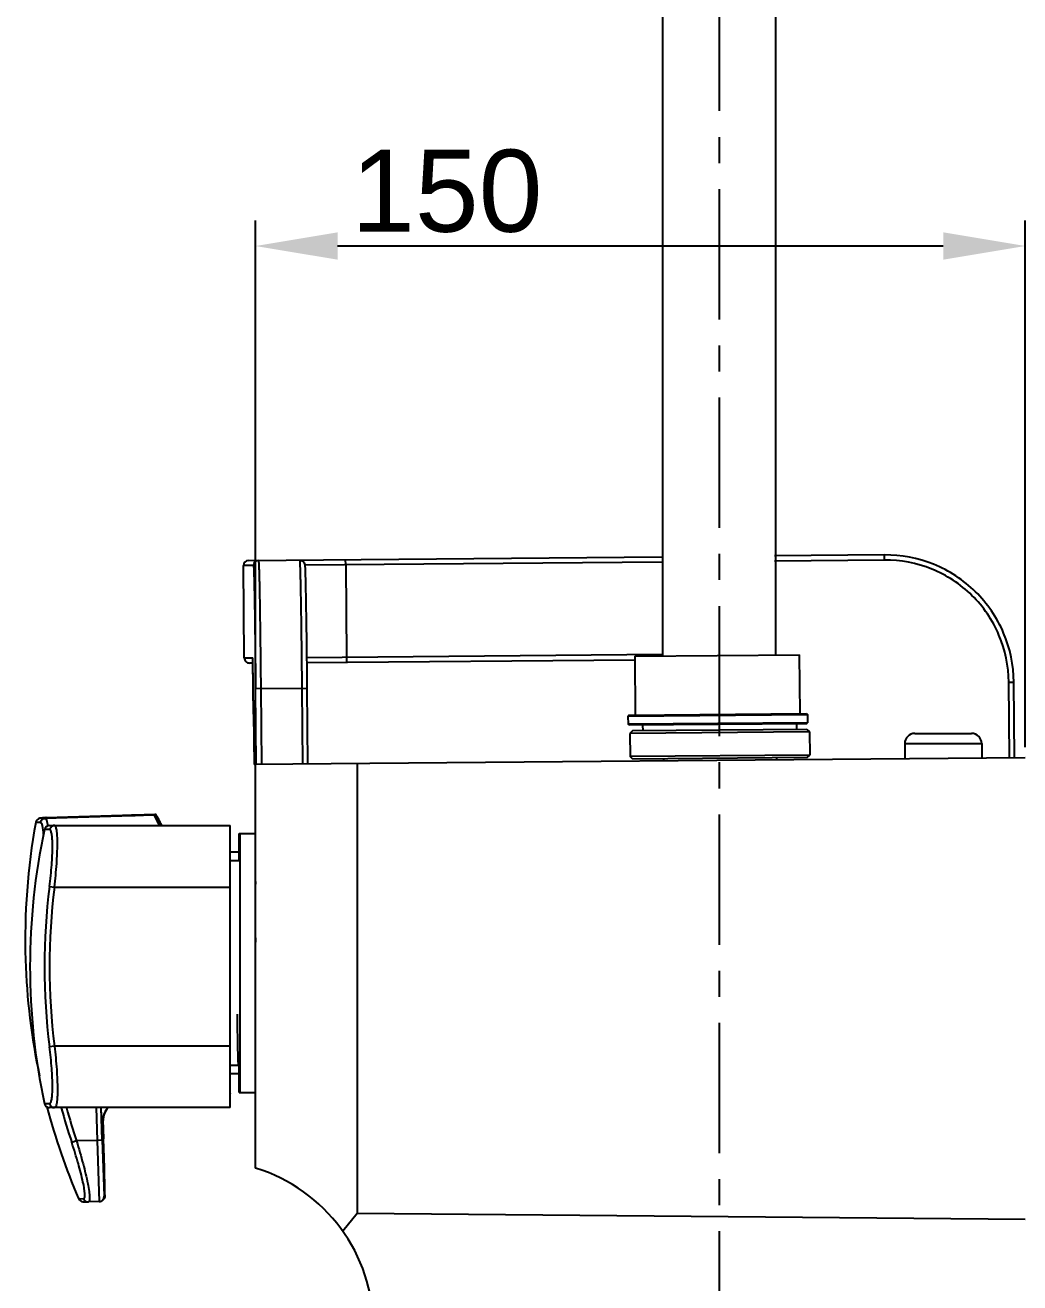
# Model space of a CAD drawing. Header units: millimetres. Extents: x 4625 to 5171, y -2661 to -1889.
# Drawn here: x 5031.1 to 5079.6, y -2397.3 to -2336 of the extents above; entities that cross this region are included whole.
import ezdxf

# ---------------------------------------------------------------- set-up
doc = ezdxf.new("R2010")
doc.units = ezdxf.units.MM
doc.header["$LTSCALE"] = 0.1
doc.linetypes.add('CENTERX2', pattern=[101.6, 63.5, -12.7, 12.7, -12.7])
doc.layers.add('CENTER', color=1, linetype='CENTERX2')
doc.layers.add('DIM', color=3, linetype='Continuous')
doc.styles.get("Standard").update_dxf_attribs({"font": 'arial.ttf'})
doc.dimstyles.new('ISO-25', dxfattribs={"dimtxt": 2.5, "dimasz": 2.5, "dimexe": 1.25, "dimexo": 0.625, "dimtad": 1, "dimlfac": 5, "dimtxsty": 'Standard', "dimcen": 2.5, "dimadec": 0, "dimazin": 0, "dimtfac": 1, "dimtmove": 0, "dimatfit": 3, "dimfxl": 0, "dimarcsym": 0})

# ---------------------------------------------------------------- blocks, each defined once
blk = doc.blocks.new('*D8')
at = {"layer": 'Defpoints', "color": 0}
for p in [(5042.343, -2346.807), (5079.843, -2371.862), (5042.343, -2372.084)]:
    blk.add_point(p, dxfattribs=at)
at = {"layer": 'DIM', "color": 0, "lineweight": -2}
for p, q in [((5042.343, -2371.459), (5042.343, -2345.557)), ((5079.843, -2371.237), (5079.843, -2345.557)), ((5075.843, -2346.807), (5046.343, -2346.807))]:
    blk.add_line(p, q, dxfattribs=at)
at = {"layer": 'DIM', "color": 0}
for points in [[(5046.343, -2346.14), (5046.343, -2347.473), (5042.343, -2346.807)], [(5075.843, -2346.14), (5075.843, -2347.473), (5079.843, -2346.807)]]:
    blk.add_solid(points, dxfattribs=at)
at = {"layer": 'DIM', "color": 0, "insert": (5051.662, -2344.14), "char_height": 4, "attachment_point": 5}
blk.add_mtext('150', dxfattribs=at)

msp = doc.modelspace()

# ---------------------------------------------------------------- linework, layer by layer
at = {"color": 7, "linetype": 'Continuous'}
for p, q in [((5062.1732, -2249.9441), (5062.1732, -2366.7639)), ((5067.6732, -2249.9557), (5067.6732, -2366.7639)), ((5042.0071, -2362.1364), (5062.1312, -2361.9608)), ((5046.7371, -2362.3452), (5046.7327, -2362.0952)), ((5072.9807, -2361.8661), (5067.631, -2361.9128)), ((5072.9851, -2362.1161), (5067.6331, -2362.1628)), ((5072.9851, -2362.1161), (5072.9807, -2361.8661)), ((5041.7983, -2366.8884), (5041.7591, -2362.3886)), ((5042.2436, -2362.3844), (5041.7593, -2362.3886)), ((5062.1333, -2362.2108), (5044.7468, -2362.3625)), ((5046.7371, -2362.3452), (5046.7763, -2366.845)), ((5041.7985, -2366.8884), (5042.2065, -2366.8849)), ((5042.2119, -2366.9423), (5042.2065, -2366.8849)), ((5042.216, -2367.0487), (5042.2102, -2366.9211)), ((5042.2541, -2369.5978), (5042.2124, -2366.9545)), ((5042.2545, -2369.6346), (5042.216, -2367.0487)), ((5044.8332, -2366.862), (5062.1726, -2366.7106)), ((5044.8359, -2367.1119), (5060.8229, -2366.9724)), ((5046.7763, -2366.845), (5046.7763, -2367.095)), ((5060.8214, -2366.7989), (5068.8518, -2366.7289)), ((5060.8214, -2366.7989), (5060.8464, -2369.6664)), ((5068.8768, -2369.5964), (5068.8518, -2366.7289)), ((5042.2186, -2367.1348), (5042.0507, -2367.1363)), ((5079.037, -2368.0635), (5079.2848, -2368.0614)), ((5079.0692, -2371.7634), (5079.037, -2368.0635)), ((5079.3171, -2371.7612), (5079.2848, -2368.0614)), ((5042.3483, -2368.3837), (5044.8481, -2368.3619)), ((5042.3806, -2372.0836), (5042.3483, -2368.3837)), ((5042.6004, -2368.3815), (5042.6327, -2372.0814)), ((5044.6003, -2368.364), (5044.6326, -2372.0639)), ((5044.8481, -2368.3619), (5044.8804, -2372.0617)), ((5042.2545, -2369.6346), (5042.2541, -2369.5978)), ((5042.2545, -2369.6346), (5042.2758, -2372.0845)), ((5060.4872, -2369.7196), (5069.2369, -2369.6432)), ((5060.5368, -2369.6691), (5060.4872, -2369.7196)), ((5060.4872, -2369.7196), (5060.4907, -2370.1196)), ((5069.2404, -2370.0432), (5060.4907, -2370.1196)), ((5060.5411, -2370.1691), (5060.4907, -2370.1196)), ((5060.5368, -2369.6691), (5069.1865, -2369.5937)), ((5069.1908, -2370.0936), (5060.5411, -2370.1691)), ((5068.7024, -2370.0979), (5068.7048, -2370.3745)), ((5069.1865, -2369.5937), (5069.2369, -2369.6432)), ((5069.1908, -2370.0936), (5069.2404, -2370.0432)), ((5069.2369, -2369.6432), (5069.2404, -2370.0432)), ((5060.7051, -2370.4443), (5060.5812, -2370.5704)), ((5069.3309, -2370.494), (5060.5812, -2370.5704)), ((5060.5812, -2370.5704), (5060.5911, -2371.6953)), ((5069.2048, -2370.3701), (5060.7052, -2370.4443)), ((5061.2027, -2370.1633), (5061.2051, -2370.4399)), ((5069.2048, -2370.3701), (5069.3309, -2370.494)), ((5069.3309, -2370.494), (5069.3407, -2371.619)), ((5074.4684, -2370.5655), (5077.2184, -2370.5655)), ((5073.9684, -2371.0655), (5077.7184, -2371.0655)), ((5073.9684, -2371.0655), (5073.9684, -2371.8079)), ((5077.7184, -2371.0655), (5077.7184, -2371.7752)), ((5079.8434, -2371.7566), (5042.2758, -2372.0845)), ((5069.3407, -2371.619), (5060.5911, -2371.6953)), ((5060.7171, -2371.8192), (5060.5911, -2371.6953)), ((5069.2168, -2371.7451), (5060.7172, -2371.8192)), ((5062.2171, -2371.8061), (5062.218, -2371.9104)), ((5067.7169, -2371.7581), (5067.7178, -2371.8624)), ((5069.2168, -2371.7451), (5069.3407, -2371.619)), ((5042.3434, -2391.7565), (5042.3434, -2372.0839)), ((5047.2998, -2372.0406), (5047.2998, -2393.9729)), ((5031.8672, -2374.9141), (5031.6412, -2374.9027)), ((5037.4179, -2374.5467), (5032.1038, -2374.709)), ((5032.1429, -2374.6708), (5032.1312, -2374.6716)), ((5032.1447, -2374.6707), (5032.1339, -2374.6712)), ((5032.1429, -2374.6708), (5037.4574, -2374.5084)), ((5035.7784, -2374.5772), (5035.7518, -2374.5787)), ((5035.7561, -2374.5792), (5036.2763, -2374.567)), ((5035.8363, -2374.5784), (5035.7693, -2374.5794)), ((5035.7784, -2374.5772), (5036.2988, -2374.5583)), ((5036.6708, -2374.5554), (5035.8363, -2374.5784)), ((5036.2763, -2374.567), (5036.2985, -2374.5664)), ((5037.4327, -2374.5321), (5036.6708, -2374.5554)), ((5037.442, -2374.523), (5036.6801, -2374.5463)), ((5037.4327, -2374.5321), (5037.4179, -2374.5467)), ((5037.4358, -2374.5896), (5037.4179, -2374.5467)), ((5037.5633, -2374.8599), (5037.4358, -2374.5896)), ((5037.4568, -2374.5084), (5037.442, -2374.523)), ((5037.4608, -2374.5261), (5037.4485, -2374.5312)), ((5037.4568, -2374.5084), (5037.4756, -2374.5102)), ((5037.4803, -2374.5134), (5037.4569, -2374.5084)), ((5037.4883, -2374.5507), (5037.4608, -2374.5261)), ((5037.4642, -2374.5744), (5037.479, -2374.5598)), ((5037.4642, -2374.5744), (5037.5857, -2374.8334)), ((5037.4756, -2374.5102), (5037.4915, -2374.5211)), ((5037.6156, -2374.8309), (5037.4789, -2374.5596)), ((5037.4883, -2374.5507), (5037.5031, -2374.5363)), ((5037.6246, -2374.8211), (5037.4883, -2374.5507)), ((5037.4915, -2374.5211), (5037.4928, -2374.5342)), ((5037.5562, -2374.6303), (5037.5042, -2374.5369)), ((5037.5221, -2374.5672), (5037.5161, -2374.5564)), ((5037.5293, -2374.5802), (5037.5221, -2374.5672)), ((5037.5424, -2374.6045), (5037.5293, -2374.5802)), ((5037.5587, -2374.6349), (5037.5424, -2374.6045)), ((5037.6293, -2374.7692), (5037.5562, -2374.6303)), ((5037.6365, -2374.783), (5037.5587, -2374.6349)), ((5037.581, -2374.8967), (5037.5661, -2374.8657)), ((5037.5917, -2374.9189), (5037.5844, -2374.9038)), ((5037.5939, -2374.8501), (5037.6085, -2374.8799)), ((5037.6004, -2374.8446), (5037.6153, -2374.8302)), ((5037.6018, -2374.85), (5037.7006, -2375.0589)), ((5037.6117, -2374.8866), (5037.6315, -2374.927)), ((5037.6247, -2374.8214), (5037.614, -2374.8269)), ((5037.6151, -2374.8796), (5037.6268, -2374.8616)), ((5037.6152, -2374.8795), (5037.6299, -2374.865)), ((5037.6156, -2374.8309), (5037.618, -2374.8689)), ((5037.6263, -2374.904), (5037.6184, -2374.8872)), ((5037.6246, -2374.8211), (5037.6393, -2374.8064)), ((5037.6275, -2374.8281), (5037.6247, -2374.8214)), ((5037.6415, -2374.9362), (5037.6263, -2374.904)), ((5037.6293, -2374.8352), (5037.6275, -2374.8281)), ((5037.6289, -2374.8546), (5037.6301, -2374.8424)), ((5037.6472, -2374.8035), (5037.6293, -2374.7692)), ((5037.6301, -2374.8424), (5037.6293, -2374.8352)), ((5037.6315, -2374.927), (5037.6922, -2375.0505)), ((5037.6427, -2374.8441), (5037.6327, -2374.8611)), ((5037.6898, -2374.8855), (5037.6365, -2374.783)), ((5037.6392, -2374.8063), (5037.6447, -2374.8252)), ((5037.6612, -2374.9774), (5037.6415, -2374.9362)), ((5037.6447, -2374.8252), (5037.6427, -2374.8441)), ((5037.6584, -2374.8379), (5037.6444, -2374.8133)), ((5037.6651, -2374.8379), (5037.6563, -2374.821)), ((5037.7743, -2375.0571), (5037.6584, -2374.8379)), ((5037.7007, -2375.0591), (5037.6612, -2374.9774)), ((5037.7794, -2375.0591), (5037.6898, -2374.8855)), ((5032.0902, -2375.2563), (5032.0645, -2375.2561)), ((5032.3097, -2375.2567), (5032.0902, -2375.2563)), ((5032.3087, -2375.0591), (5041.1073, -2375.0591)), ((5041.1073, -2388.8091), (5041.1073, -2375.0591)), ((5041.5551, -2375.4441), (5042.3404, -2375.4441)), ((5041.5551, -2376.779), (5041.5551, -2375.4441)), ((5041.5904, -2388.0691), (5041.5904, -2375.4441)), ((5041.5551, -2376.3595), (5041.1073, -2376.3595)), ((5041.5904, -2376.779), (5041.1073, -2376.779)), ((5032.3096, -2378.0285), (5032.5521, -2378.0591)), ((5032.5521, -2378.0591), (5041.1073, -2378.0591)), ((5042.3404, -2377.7813), (5042.3434, -2377.9081)), ((5042.3404, -2380.5237), (5042.3434, -2380.7491)), ((5032.5521, -2385.8091), (5032.3096, -2385.8397)), ((5041.1073, -2385.8091), (5032.5521, -2385.8091)), ((5042.3404, -2386.6471), (5042.3434, -2386.6411)), ((5041.1073, -2386.7341), (5041.5904, -2386.7341)), ((5041.5551, -2387.1536), (5041.1073, -2387.1536)), ((5041.5551, -2388.069), (5041.5551, -2386.7302)), ((5041.1128, -2388.0291), (5041.1093, -2387.8117)), ((5041.1117, -2388.103), (5041.1113, -2387.9201)), ((5041.1073, -2388.125), (5041.1129, -2388.0734)), ((5041.1117, -2388.103), (5041.1073, -2388.1073)), ((5041.1117, -2388.103), (5041.1085, -2388.1218)), ((5041.5551, -2388.0691), (5042.3404, -2388.0691)), ((5032.0645, -2388.6121), (5032.3097, -2388.6115)), ((5041.1073, -2388.8091), (5032.3087, -2388.8091)), ((5034.5748, -2388.8091), (5034.6236, -2390.4036)), ((5034.8747, -2390.3947), (5034.8262, -2388.8091)), ((5034.8656, -2389.6315), (5034.8277, -2388.8176)), ((5034.8656, -2389.6315), (5034.9044, -2389.5933)), ((5034.9061, -2389.5163), (5034.9044, -2389.5933)), ((5034.913, -2389.4091), (5034.9411, -2390.3293)), ((5035.0125, -2393.027), (5034.9411, -2390.3293)), ((5034.9684, -2391.2483), (5034.9411, -2390.3293)), ((5033.6263, -2390.434), (5033.3954, -2390.5103)), ((5034.6236, -2390.4036), (5033.6263, -2390.434)), ((5034.8747, -2390.3947), (5034.6236, -2390.4036)), ((5034.6236, -2390.4036), (5034.7302, -2393.3874)), ((5034.8747, -2390.3947), (5034.9725, -2393.1298)), ((5034.9709, -2391.3341), (5034.9684, -2391.2483)), ((5034.9801, -2391.6624), (5034.9709, -2391.3341)), ((5034.9823, -2391.7425), (5034.9801, -2391.6624)), ((5034.9918, -2392.0931), (5034.9823, -2391.7425)), ((5034.9923, -2392.1127), (5034.9918, -2392.0931)), ((5035.0006, -2392.4398), (5034.9923, -2392.1127)), ((5035.0114, -2393.0916), (5035.007, -2392.7163)), ((5033.7265, -2393.2424), (5033.9653, -2393.2525)), ((5034.1915, -2393.4036), (5034.2022, -2393.4035)), ((5034.7302, -2393.3874), (5034.202, -2393.4035)), ((5034.898, -2393.3157), (5034.9368, -2393.2774)), ((5034.9368, -2393.2774), (5035.0017, -2393.1683)), ((5035.0114, -2393.0916), (5034.9725, -2393.1298)), ((5035.0017, -2393.1683), (5035.0126, -2393.0637)), ((5047.2998, -2393.9729), (5046.5973, -2394.8284)), ((5079.8434, -2394.2569), (5047.2998, -2393.9729))]:
    msp.add_line(p, q, dxfattribs=at)
for points in [[(5037.5161, -2374.5564), (5037.5135, -2374.5519), (5037.5112, -2374.5478), (5037.509, -2374.5442), (5037.5071, -2374.5409), (5037.5053, -2374.538), (5037.5036, -2374.5353), (5037.5019, -2374.5327), (5037.4999, -2374.5299), (5037.4972, -2374.5265), (5037.4922, -2374.5214), (5037.4803, -2374.5134)], [(5037.6184, -2374.8872), (5037.6124, -2374.8739), (5037.61, -2374.8686), (5037.608, -2374.8641), (5037.6064, -2374.8604), (5037.6052, -2374.8575), (5037.6043, -2374.8553)]]:
    msp.add_lwpolyline(points, dxfattribs=at)
for centre, radius, start, end in [((5042.0092, -2362.3864), 0.25, 90.501091, 180.501091), ((5042.4935, -2362.3822), 0.25, 90.501091, 180.501091), ((5042.0485, -2366.8863), 0.25, 180.498909, 270.498909), ((5039.1626, -2367.0969), 3.0532, 2.6745, 2.903528), ((5074.4684, -2371.0655), 0.5, 90, 180), ((5077.2184, -2371.0655), 0.5, 0, 90), ((5063.0972, -2380.631), 31.9734, 169.679837, 181.734806), ((5032.718, -2383.6372), 8.9849, 94.069793, 94.353295), ((5032.9657, -2387.1153), 12.4718, 93.824184, 94.070936), ((5031.3373, -2200.3576), 174.2794, 271.631262, 271.753705), ((5041.9957, -2548.8925), 174.4272, 91.749474, 91.871635), ((5037.6721, -2374.5318), 0.9922, 181.066967, 181.303799), ((5035.9075, -2371.4598), 3.4714, 296.874362, 297.019689), ((5087.3259, -2350.9533), 55.2073, 205.728166, 205.879996), ((5037.5601, -2374.8645), 0.045, 11.690459, 19.169655), ((5037.5781, -2374.8432), 0.052, 339.267713, 347.325109), ((5037.5905, -2374.8238), 0.0563, 313.774525, 318.470704), ((4969.9026, -2410.0028), 76.3435, 27.24493, 27.419745), ((5063.2423, -2381.9341), 31.885, 167.884957, 192.115072), ((5032.3087, -2375.3091), 0.25, 90, 167.91164), ((5063.2423, -2381.9341), 31.1782, 172.803764, 187.196236), ((5063.2423, -2381.9341), 30.9338, 172.803793, 187.196207), ((5063.0721, -2380.6167), 31.9487, 181.761822, 191.996443), ((5002.2108, -2388.5754), 38.9061, 0.965186, 1.264688), ((5037.6134, -2388.0621), 3.4995, 359.815149, 0.539113), ((5032.3087, -2388.5591), 0.25, 192.08836, 270), ((5063.0499, -2380.6101), 31.9286, 194.8191, 203.305859), ((5062.9885, -2380.654), 31.1914, 195.1589, 198.42086), ((5062.9834, -2380.6549), 30.943, 195.288294, 198.423455), ((5036.156, -2389.5557), 1.2523, 156.767528, 168.442153), ((5036.1504, -2389.5537), 1.2463, 156.002476, 156.753562), ((5036.1574, -2389.5571), 1.2541, 144.448904, 155.988725), ((5036.1499, -2389.5522), 1.2451, 143.324432, 144.43339), ((5036.1509, -2389.5552), 1.2471, 177.810593, 181.74755), ((5036.1584, -2389.5555), 1.2545, 169.273401, 177.811754), ((5036.1482, -2389.5538), 1.2442, 168.458593, 169.263266), ((5039.9684, -2399.5266), 8.125, 0, 73.003866), ((4939.214, -2394.8056), 95.8158, 1.249418, 1.414792), ((5034.2638, -2382.6193), 10.7846, 269.347696, 269.614985), ((5034.7218, -2393.1367), 0.2511, 314.542095, 326.581453), ((5034.7607, -2393.0985), 0.2511, 314.543295, 327.126971), ((5031.0556, -2393.062), 3.957, 359.976093, 0.507884)]:
    msp.add_arc(centre, radius, start, end, dxfattribs=at)
for points, knots in [([(5042.4914, -2362.1322), (5042.5016, -2362.1321), (5042.4899, -2362.1959), (5042.5103, -2362.2631), (5042.5078, -2362.4244), (5042.5182, -2362.6247), (5042.5238, -2362.8882), (5042.5348, -2363.3387), (5042.5472, -2364.0192), (5042.562, -2364.9538), (5042.5761, -2366.0205), (5042.5893, -2367.1779), (5042.5969, -2367.9751), (5042.6004, -2368.3815)], [0, 0, 0, 0, 0.0048937, 0.019312, 0.0431716, 0.0762335, 0.1181959, 0.168642, 0.2929931, 0.4445107, 0.6173734, 0.804939, 1, 1, 1, 1]), ([(5044.4912, -2362.1148), (5044.5797, -2362.114), (5044.7101, -2362.1943), (5044.7471, -2362.3406), (5044.7532, -2362.4456), (5044.7599, -2362.5827), (5044.7695, -2362.8709), (5044.7817, -2363.3629), (5044.8026, -2364.4497), (5044.8263, -2366.1385), (5044.8413, -2367.5791), (5044.8481, -2368.3619)], [0, 0, 0, 0, 0.041615, 0.0561176, 0.0701262, 0.0910554, 0.1206862, 0.2057212, 0.3224934, 0.6318631, 1, 1, 1, 1]), ([(5044.4912, -2362.1148), (5044.5014, -2362.1147), (5044.4897, -2362.1785), (5044.5101, -2362.2456), (5044.5077, -2362.4069), (5044.518, -2362.6073), (5044.5236, -2362.8707), (5044.5347, -2363.3213), (5044.5471, -2364.0017), (5044.5619, -2364.9363), (5044.576, -2366.0031), (5044.5891, -2367.1604), (5044.5967, -2367.9576), (5044.6003, -2368.364)], [0, 0, 0, 0, 0.0048937, 0.019312, 0.0431716, 0.0762335, 0.1181959, 0.168642, 0.2929931, 0.4445108, 0.6173734, 0.804939, 1, 1, 1, 1]), ([(5079.2848, -2368.0614), (5079.2777, -2367.2485), (5078.9381, -2365.6079), (5077.5292, -2363.5427), (5075.4398, -2362.1699), (5073.7935, -2361.859), (5072.9807, -2361.8661)], [0, 0, 0, 0, 0.2500044, 0.5000062, 0.7500044, 1, 1, 1, 1]), ([(5079.037, -2368.0635), (5079.0301, -2367.2832), (5078.7042, -2365.7082), (5077.3516, -2363.7256), (5075.3458, -2362.4078), (5073.7654, -2362.1093), (5072.9851, -2362.1161)], [0, 0, 0, 0, 0.2500045, 0.5000062, 0.7500043, 1, 1, 1, 1]), ([(5042.2436, -2362.3844), (5042.2533, -2362.3843), (5042.2421, -2362.4455), (5042.2617, -2362.51), (5042.2594, -2362.6649), (5042.2693, -2362.8572), (5042.2747, -2363.1101), (5042.2853, -2363.5427), (5042.2972, -2364.1959), (5042.3114, -2365.0931), (5042.325, -2366.1171), (5042.3375, -2367.2282), (5042.3449, -2367.9935), (5042.3483, -2368.3837)], [0, 0, 0, 0, 0.0048939, 0.0193125, 0.0431725, 0.0762348, 0.1181975, 0.1686436, 0.2929943, 0.444511, 0.6173727, 0.8049382, 1, 1, 1, 1]), ([(5032.0359, -2374.6782), (5031.9894, -2374.6818), (5031.924, -2374.6875), (5031.7656, -2374.7073), (5031.6581, -2374.8097), (5031.6411, -2374.903)], [0, 0, 0, 0, 0.2913863, 0.4081958, 1, 1, 1, 1]), ([(5032.1038, -2374.709), (5032.0486, -2374.7108), (5031.9358, -2374.7541), (5031.8771, -2374.8596), (5031.8672, -2374.9141)], [0, 0, 0, 0, 0.498823, 1, 1, 1, 1]), ([(5032.0168, -2375.4854), (5032.0078, -2375.3429), (5031.9881, -2375.1584), (5031.9369, -2374.9659), (5031.8882, -2374.9148), (5031.8672, -2374.9141)], [0, 0, 0, 0, 0.7037186, 0.8967117, 1, 1, 1, 1]), ([(5032.1312, -2374.6716), (5032.0471, -2374.6773), (5031.7211, -2374.7005), (5032.0289, -2374.7084), (5032.1038, -2374.709)], [0, 0, 0, 0, 0.5298202, 1, 1, 1, 1]), ([(5032.2303, -2375.0674), (5032.2194, -2374.9772), (5032.2074, -2374.8681), (5032.1427, -2374.7095), (5032.1038, -2374.709)], [0, 0, 0, 0, 0.699839, 1, 1, 1, 1]), ([(5036.6705, -2374.5466), (5036.6721, -2374.5465), (5036.6753, -2374.5464), (5036.6785, -2374.5463), (5036.6801, -2374.5463)], [0, 0, 0, 0, 0.500026, 1, 1, 1, 1]), ([(5036.6801, -2374.5503), (5036.6801, -2374.5493), (5036.6804, -2374.5481), (5036.6798, -2374.5465), (5036.6801, -2374.5463)], [0, 0, 0, 0, 0.7384839, 1, 1, 1, 1]), ([(5037.4642, -2374.5744), (5037.4604, -2374.5666), (5037.4526, -2374.5499), (5037.4308, -2374.5499), (5037.4246, -2374.5549)], [0, 0, 0, 0, 0.5200579, 1, 1, 1, 1]), ([(5037.4327, -2374.5321), (5037.4413, -2374.5319), (5037.4597, -2374.5308), (5037.47, -2374.55), (5037.4685, -2374.5578)], [0, 0, 0, 0, 0.5197662, 1, 1, 1, 1]), ([(5037.442, -2374.523), (5037.4414, -2374.5236), (5037.4428, -2374.5275), (5037.4421, -2374.5305), (5037.4421, -2374.5329)], [0, 0, 0, 0, 0.2630366, 1, 1, 1, 1]), ([(5037.4846, -2374.5523), (5037.4855, -2374.5519), (5037.4866, -2374.5511), (5037.4879, -2374.5507), (5037.4881, -2374.5505)], [0, 0, 0, 0, 0.736409, 1, 1, 1, 1]), ([(5037.5042, -2374.5369), (5037.504, -2374.5366), (5037.5037, -2374.5357), (5037.5031, -2374.5361), (5037.5031, -2374.5363)], [0, 0, 0, 0, 0.7684493, 1, 1, 1, 1]), ([(5037.5661, -2374.8657), (5037.5656, -2374.8648), (5037.5647, -2374.8628), (5037.5638, -2374.8609), (5037.5633, -2374.8599)], [0, 0, 0, 0, 0.5010443, 1, 1, 1, 1]), ([(5037.5844, -2374.9038), (5037.5838, -2374.9027), (5037.5827, -2374.9003), (5037.5816, -2374.8979), (5037.581, -2374.8967)], [0, 0, 0, 0, 0.5011354, 1, 1, 1, 1]), ([(5037.5857, -2374.8334), (5037.5862, -2374.8343), (5037.5872, -2374.8363), (5037.5881, -2374.8382), (5037.5886, -2374.8392)], [0, 0, 0, 0, 0.4987072, 1, 1, 1, 1]), ([(5037.5886, -2374.8392), (5037.589, -2374.8401), (5037.5899, -2374.8419), (5037.5907, -2374.8436), (5037.5912, -2374.8445)], [0, 0, 0, 0, 0.498856, 1, 1, 1, 1]), ([(5037.5912, -2374.8445), (5037.5916, -2374.8454), (5037.5925, -2374.8473), (5037.5934, -2374.8492), (5037.5939, -2374.8501)], [0, 0, 0, 0, 0.4988243, 1, 1, 1, 1]), ([(5037.6002, -2374.845), (5037.6002, -2374.8449), (5037.6002, -2374.8447), (5037.6004, -2374.8447), (5037.6004, -2374.8446)], [0, 0, 0, 0, 0.5990221, 1, 1, 1, 1]), ([(5037.6018, -2374.85), (5037.6014, -2374.849), (5037.6009, -2374.8473), (5037.6002, -2374.8457), (5037.6002, -2374.845)], [0, 0, 0, 0, 0.6364423, 1, 1, 1, 1]), ([(5037.6026, -2374.8497), (5037.6023, -2374.8488), (5037.6016, -2374.847), (5037.6008, -2374.8453), (5037.6004, -2374.8445)], [0, 0, 0, 0, 0.5026709, 1, 1, 1, 1]), ([(5037.6085, -2374.8799), (5037.609, -2374.881), (5037.6101, -2374.8833), (5037.6112, -2374.8855), (5037.6117, -2374.8866)], [0, 0, 0, 0, 0.4987562, 1, 1, 1, 1]), ([(5037.618, -2374.8689), (5037.6176, -2374.8702), (5037.6164, -2374.8729), (5037.6151, -2374.8755), (5037.6144, -2374.8768)], [0, 0, 0, 0, 0.4912253, 1, 1, 1, 1]), ([(5037.6401, -2374.8069), (5037.64, -2374.8067), (5037.6398, -2374.8063), (5037.6393, -2374.8063), (5037.6393, -2374.8064)], [0, 0, 0, 0, 0.7478665, 1, 1, 1, 1]), ([(5037.6417, -2374.8091), (5037.6414, -2374.8087), (5037.6409, -2374.8079), (5037.6404, -2374.8072), (5037.6401, -2374.8069)], [0, 0, 0, 0, 0.5795793, 1, 1, 1, 1]), ([(5037.6444, -2374.8133), (5037.6439, -2374.8125), (5037.643, -2374.8111), (5037.6421, -2374.8097), (5037.6417, -2374.8091)], [0, 0, 0, 0, 0.5518586, 1, 1, 1, 1]), ([(5037.6491, -2374.8072), (5037.6488, -2374.8065), (5037.6481, -2374.8053), (5037.6475, -2374.8041), (5037.6472, -2374.8035)], [0, 0, 0, 0, 0.5007685, 1, 1, 1, 1]), ([(5037.6536, -2374.8159), (5037.6529, -2374.8144), (5037.6514, -2374.8115), (5037.6498, -2374.8086), (5037.6491, -2374.8072)], [0, 0, 0, 0, 0.501793, 1, 1, 1, 1]), ([(5037.6563, -2374.821), (5037.6559, -2374.8202), (5037.655, -2374.8185), (5037.6541, -2374.8167), (5037.6536, -2374.8159)], [0, 0, 0, 0, 0.5010281, 1, 1, 1, 1]), ([(5037.6678, -2374.8432), (5037.6674, -2374.8423), (5037.6664, -2374.8405), (5037.6655, -2374.8388), (5037.6651, -2374.8379)], [0, 0, 0, 0, 0.5009672, 1, 1, 1, 1]), ([(5032.3096, -2378.0285), (5032.3538, -2377.6766), (5032.4209, -2377.0244), (5032.4615, -2376.2544), (5032.4502, -2375.752), (5032.4301, -2375.5209), (5032.3992, -2375.3817), (5032.3753, -2375.3071), (5032.3367, -2375.2573), (5032.3097, -2375.2567)], [0, 0, 0, 0, 0.377981, 0.6985034, 0.8212557, 0.9128561, 0.946217, 0.9712263, 1, 1, 1, 1]), ([(5032.5523, -2375.0591), (5032.4971, -2375.0591), (5032.3831, -2375.0989), (5032.3213, -2375.2025), (5032.3097, -2375.2567)], [0, 0, 0, 0, 0.4987415, 1, 1, 1, 1]), ([(5032.5521, -2378.0591), (5032.5963, -2377.678), (5032.6626, -2376.9718), (5032.7029, -2376.1389), (5032.6915, -2375.5951), (5032.6718, -2375.3457), (5032.641, -2375.1944), (5032.6177, -2375.1159), (5032.5801, -2375.0591), (5032.5523, -2375.0591)], [0, 0, 0, 0, 0.378655, 0.6996993, 0.8227157, 0.9143992, 0.9476672, 0.9724934, 1, 1, 1, 1]), ([(5041.5211, -2386.73), (5041.5184, -2386.7245), (5041.5167, -2386.7051), (5041.5124, -2386.6673), (5041.5092, -2386.6088), (5041.5035, -2386.492), (5041.4972, -2386.298), (5041.4897, -2386.0107), (5041.4823, -2385.6539), (5041.4748, -2385.2336), (5041.4673, -2384.7565), (5041.4627, -2384.4203), (5041.4601, -2384.2441)], [0, 0, 0, 0, 0.0073998, 0.0228521, 0.046345, 0.0778035, 0.1640762, 0.2802812, 0.424532, 0.5944744, 0.7873523, 1, 1, 1, 1]), ([(5032.3097, -2388.6115), (5032.3367, -2388.6109), (5032.3753, -2388.561), (5032.3991, -2388.4864), (5032.4301, -2388.3472), (5032.4502, -2388.1162), (5032.4615, -2387.6138), (5032.4209, -2386.8438), (5032.3538, -2386.1916), (5032.3096, -2385.8397)], [0, 0, 0, 0, 0.0287805, 0.053816, 0.0871652, 0.1787199, 0.3015023, 0.6220178, 1, 1, 1, 1]), ([(5032.5521, -2385.8091), (5032.5963, -2386.1902), (5032.6624, -2386.8964), (5032.7029, -2387.7293), (5032.6916, -2388.2731), (5032.6719, -2388.5225), (5032.641, -2388.6738), (5032.6177, -2388.7523), (5032.5801, -2388.8091), (5032.5523, -2388.8091)], [0, 0, 0, 0, 0.3786516, 0.6996922, 0.8227062, 0.9143877, 0.9476559, 0.9724844, 1, 1, 1, 1]), ([(5032.3097, -2388.6114), (5032.3212, -2388.6657), (5032.383, -2388.7692), (5032.4971, -2388.8091), (5032.5523, -2388.8091)], [0, 0, 0, 0, 0.5011737, 1, 1, 1, 1]), ([(5035.1521, -2388.8074), (5035.1041, -2388.8717), (5034.9742, -2389.0862), (5034.9093, -2389.3378), (5034.9055, -2389.5074)], [0, 0, 0, 0, 0.3213305, 1, 1, 1, 1]), ([(5034.9061, -2389.5089), (5034.9061, -2389.5101), (5034.9061, -2389.5126), (5034.9061, -2389.5151), (5034.9061, -2389.5163)], [0, 0, 0, 0, 0.5057185, 1, 1, 1, 1]), ([(5033.9653, -2393.2525), (5033.9899, -2393.2518), (5034.0236, -2393.2), (5034.0297, -2393.1253), (5034.0324, -2392.983), (5034.0021, -2392.7495), (5033.9074, -2392.2461), (5033.707, -2391.4875), (5033.5084, -2390.8513), (5033.3954, -2390.5103)], [0, 0, 0, 0, 0.0260047, 0.0497684, 0.0824031, 0.1740121, 0.2981128, 0.6215312, 1, 1, 1, 1]), ([(5033.6263, -2390.434), (5033.74, -2390.8037), (5033.9381, -2391.4931), (5034.1393, -2392.313), (5034.2347, -2392.857), (5034.2655, -2393.1084), (5034.264, -2393.2634), (5034.2581, -2393.3417), (5034.2282, -2393.4027), (5034.2023, -2393.4035)], [0, 0, 0, 0, 0.3784168, 0.7016411, 0.8258557, 0.9178099, 0.9506602, 0.9746694, 1, 1, 1, 1]), ([(5033.7265, -2393.2423), (5033.7603, -2393.3206), (5033.8666, -2393.3929), (5034.0205, -2393.401), (5034.0903, -2393.4026), (5034.141, -2393.4032)], [0, 0, 0, 0, 0.5507019, 0.6727094, 1, 1, 1, 1]), ([(5033.9653, -2393.2526), (5033.9839, -2393.2962), (5034.0476, -2393.3741), (5034.1441, -2393.4033), (5034.1913, -2393.4036)], [0, 0, 0, 0, 0.500934, 1, 1, 1, 1])]:
    msp.add_open_spline(points, degree=3, knots=knots, dxfattribs=at)
for points in [[(5037.6694, -2374.8462), (5037.6689, -2374.8452), (5037.6683, -2374.8442), (5037.6678, -2374.8432)], [(5035.1423, -2388.8082), (5034.9604, -2389.0335), (5034.8567, -2389.3421), (5034.8656, -2389.6315)], [(5034.7302, -2393.3874), (5034.791, -2393.3855), (5034.8546, -2393.3583), (5034.898, -2393.3157)], [(5034.9314, -2393.275), (5034.9591, -2393.233), (5034.9741, -2393.1801), (5034.9725, -2393.1298)], [(5035.0114, -2393.0916), (5035.0129, -2393.1411), (5034.9984, -2393.1931), (5034.9716, -2393.2348)]]:
    msp.add_open_spline(points, degree=3, dxfattribs=at)
at = {"layer": 'CENTER'}
msp.add_line((5064.9341, -2090.0355), (5064.9341, -2488.0228), dxfattribs=at)

# ---------------------------------------------------------------- dimensions: what is measured, and where the dimension line sits
at = {"layer": 'DIM'}
dim = msp.add_linear_dim(base=(5042.3434, -2346.8068), p1=(5079.8434, -2371.8624), p2=(5042.3434, -2372.0839), dimstyle='ISO-25', override={"dimtxt": 4, "dimasz": 4, "dimlfac": 4, "dimadec": 1, "dimfxl": 1.25}, dxfattribs=at)
dim.commit()
dim.dimension.update_dxf_attribs({"geometry": '*D8', "text_midpoint": (5051.6622, -2346.8068), "dimtype": 128})

doc.saveas('drawing.dxf')
